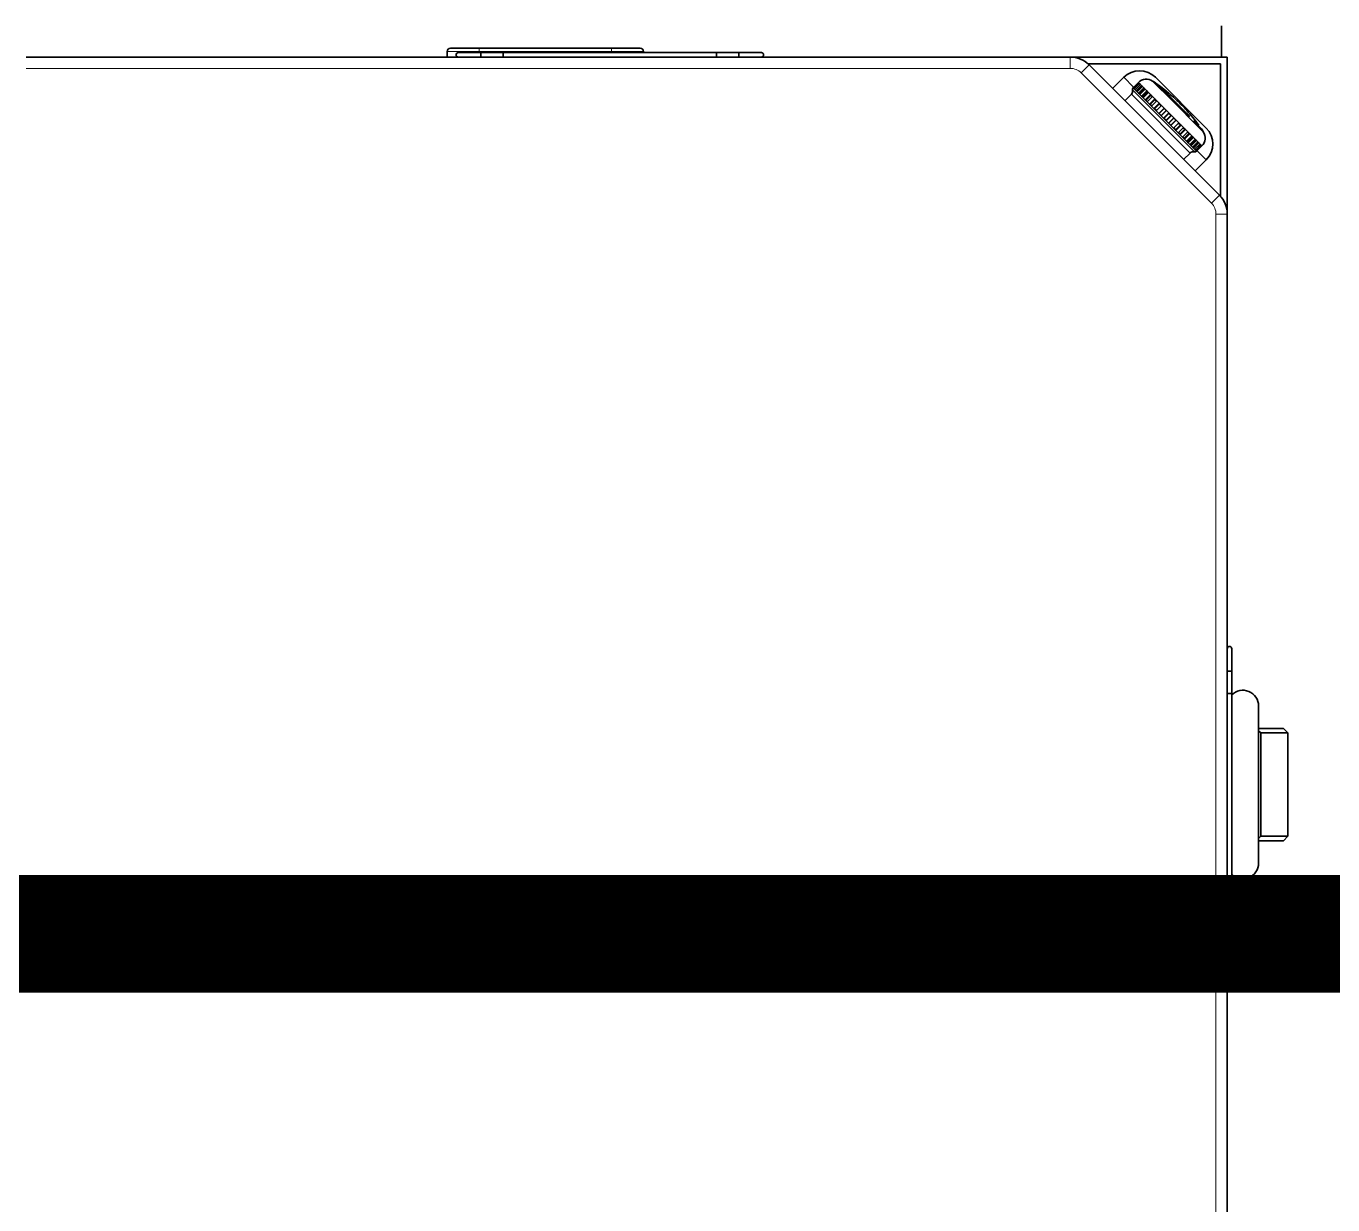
# Model space of a CAD drawing. Header units: inches. Extents: x 185496 to 352137, y 107182 to 179410.
# Drawn here: x 244841 to 245423, y 165301 to 165826 of the extents above; entities that cross this region are included whole.
import ezdxf

# ---------------------------------------------------------------- set-up
doc = ezdxf.new("R2010")
doc.units = ezdxf.units.IN
doc.header["$MEASUREMENT"] = 0
doc.layers.add('DIM', color=2, linetype='Continuous')
doc.layers.add('ZSX', color=4, linetype='Continuous')

# ---------------------------------------------------------------- blocks, each defined once
blk = doc.blocks.new('生产区')
at = {"layer": 'ZSX', "color": 0, "const_width": 0.35, "elevation": -1257.5994}
blk.add_lwpolyline([(120680.409, 1544.4298), (120725.6709, 1544.4298)], dxfattribs=at)
blk = doc.blocks.new('RAGV')
at = {"color": 7, "lineweight": 35, "ltscale": 0.35}
blk.add_line((800106.44, -275108.87), (800106.44, -275094.87), dxfattribs=at)
at = {"color": 7, "lineweight": 35}
for p, q in [((799573.94, -275108.87), (799766.43, -275108.87)), ((799573.94, -275108.87), (800038.97, -275108.87)), ((799775.69, -275104.87), (799834.69, -275104.87)), ((799881.67, -275106.87), (799786.21, -275106.87)), ((799786.21, -275106.87), (799881.67, -275106.87)), ((799881.44, -275108.87), (799786.44, -275108.87)), ((799877.43, -275106.87), (799790.46, -275106.87)), ((799790.46, -275106.87), (799877.43, -275106.87)), ((799873.19, -275106.87), (799794.7, -275106.87)), ((799794.7, -275106.87), (799873.19, -275106.87)), ((799868.95, -275106.87), (799798.94, -275106.87)), ((799798.94, -275106.87), (799868.95, -275106.87)), ((799864.7, -275106.87), (799803.18, -275106.87)), ((799803.18, -275106.87), (799864.7, -275106.87)), ((799860.46, -275106.87), (799807.43, -275106.87)), ((799807.43, -275106.87), (799860.46, -275106.87)), ((799856.22, -275106.87), (799811.67, -275106.87)), ((799811.67, -275106.87), (799856.22, -275106.87)), ((799851.98, -275106.87), (799815.91, -275106.87)), ((799815.91, -275106.87), (799851.98, -275106.87)), ((799847.73, -275106.87), (799820.16, -275106.87)), ((799820.16, -275106.87), (799847.73, -275106.87)), ((799901.46, -275108.87), (800038.97, -275108.87)), ((800108.94, -275108.87), (800038.97, -275108.87)), ((800106.44, -275108.87), (800038.97, -275108.87)), ((800108.94, -275178.72), (800108.94, -275108.87)), ((800046.91, -275111.87), (800105.94, -275111.87)), ((800105.94, -275111.87), (800046.91, -275111.87)), ((800047.46, -275112.38), (800105.43, -275170.35)), ((800105.94, -275111.87), (800105.94, -275170.9)), ((800105.94, -275170.9), (800105.94, -275111.87)), ((800076.97, -275117.86), (800099.6, -275140.48)), ((800108.94, -275178.84), (800108.94, -275764.87)), ((800110.94, -275487.37), (800110.94, -275392.37)), ((800110.94, -275483.35), (800110.94, -275396.38)), ((800110.94, -275479.11), (800110.94, -275400.62)), ((800122.94, -275467.87), (800122.94, -275397.87)), ((800123.94, -275409.87), (800123.94, -275455.87)), ((800135.94, -275409.87), (800135.94, -275455.87))]:
    blk.add_line(p, q, dxfattribs=at)
at = {"color": 7, "lineweight": 13, "ltscale": 0.351123}
blk.add_line((799761.44, -275106.37), (799775.49, -275106.37), dxfattribs=at)
at = {"color": 7, "lineweight": 35, "ltscale": 0.062508}
blk.add_line((799761.44, -275108.87), (799761.44, -275106.37), dxfattribs=at)
at = {"color": 7, "lineweight": 35, "ltscale": 0.314162}
blk.add_line((799762.94, -275104.87), (799775.51, -275104.87), dxfattribs=at)
at = {"color": 7, "lineweight": 35, "ltscale": 0.494257}
for p, q in [((799766.44, -275106.87), (799786.21, -275106.87)), ((799786.21, -275106.87), (799766.44, -275106.87)), ((799901.44, -275106.87), (799881.67, -275106.87)), ((799881.67, -275106.87), (799901.44, -275106.87))]:
    blk.add_line(p, q, dxfattribs=at)
at = {"color": 7, "lineweight": 35, "ltscale": 0.250001}
for p, q in [((799776.44, -275108.87), (799766.44, -275108.87)), ((800110.94, -275507.37), (800110.94, -275497.37))]:
    blk.add_line(p, q, dxfattribs=at)
at = {"color": 7, "lineweight": 35, "ltscale": 0.450323}
for p, q in [((799772.44, -275106.87), (799790.46, -275106.87)), ((799790.46, -275106.87), (799772.44, -275106.87)), ((799895.44, -275106.87), (799877.43, -275106.87)), ((799877.43, -275106.87), (799895.44, -275106.87))]:
    blk.add_line(p, q, dxfattribs=at)
at = {"color": 7, "lineweight": 13, "ltscale": 0.005127}
blk.add_line((799775.49, -275106.37), (799775.69, -275106.37), dxfattribs=at)
at = {"color": 7, "lineweight": 35, "ltscale": 0.004588}
blk.add_line((799775.51, -275104.87), (799775.69, -275104.87), dxfattribs=at)
at = {"color": 7, "lineweight": 13, "ltscale": 0.0375}
for p, q in [((799775.69, -275106.37), (799775.69, -275104.87)), ((799834.69, -275104.87), (799834.69, -275106.37))]:
    blk.add_line(p, q, dxfattribs=at)
at = {"color": 7, "lineweight": 13, "ltscale": 0.012509}
blk.add_line((799775.69, -275106.37), (799775.69, -275106.87), dxfattribs=at)
at = {"color": 7, "lineweight": 13}
for p, q in [((799834.69, -275106.37), (799775.69, -275106.37)), ((800038.97, -275113.87), (799573.94, -275113.87)), ((800043.92, -275115.92), (800101.89, -275173.89)), ((800066.24, -275125.41), (800092.4, -275151.58)), ((800066.75, -275123.48), (800094.33, -275151.06)), ((800103.94, -275764.87), (800103.94, -275178.84))]:
    blk.add_line(p, q, dxfattribs=at)
at = {"color": 7, "lineweight": 35, "ltscale": 0.213388}
for p, q in [((799776.44, -275106.87), (799784.98, -275106.87)), ((799784.98, -275108.87), (799776.44, -275108.87)), ((799881.44, -275106.87), (799889.98, -275106.87)), ((799889.98, -275108.87), (799881.44, -275108.87)), ((800110.94, -275382.37), (800110.94, -275390.9)), ((800110.94, -275487.37), (800110.94, -275495.9))]:
    blk.add_line(p, q, dxfattribs=at)
at = {"color": 7, "lineweight": 35, "ltscale": 0.05}
for p, q in [((799776.44, -275108.87), (799776.44, -275106.87)), ((799786.44, -275108.87), (799786.44, -275106.87)), ((799881.44, -275108.87), (799881.44, -275106.87)), ((799891.44, -275108.87), (799891.44, -275106.87)), ((800108.94, -275382.37), (800110.94, -275382.37)), ((800108.94, -275392.37), (800110.94, -275392.37)), ((800108.94, -275487.37), (800110.94, -275487.37)), ((800108.94, -275497.37), (800110.94, -275497.37))]:
    blk.add_line(p, q, dxfattribs=at)
at = {"color": 7, "lineweight": 35, "ltscale": 0.40639}
for p, q in [((799778.44, -275106.87), (799794.7, -275106.87)), ((799794.7, -275106.87), (799778.44, -275106.87)), ((799889.44, -275106.87), (799873.19, -275106.87)), ((799873.19, -275106.87), (799889.44, -275106.87))]:
    blk.add_line(p, q, dxfattribs=at)
at = {"color": 7, "lineweight": 35, "ltscale": 0.362455}
for p, q in [((799784.44, -275106.87), (799798.94, -275106.87)), ((799798.94, -275106.87), (799784.44, -275106.87)), ((799883.44, -275106.87), (799868.95, -275106.87)), ((799868.95, -275106.87), (799883.44, -275106.87))]:
    blk.add_line(p, q, dxfattribs=at)
at = {"color": 7, "lineweight": 35, "ltscale": 0.036612}
for p, q in [((799784.98, -275106.87), (799786.44, -275106.87)), ((799786.44, -275108.87), (799784.98, -275108.87)), ((799889.98, -275106.87), (799891.44, -275106.87)), ((799891.44, -275108.87), (799889.98, -275108.87)), ((800110.94, -275390.9), (800110.94, -275392.37)), ((800110.94, -275495.9), (800110.94, -275497.37))]:
    blk.add_line(p, q, dxfattribs=at)
at = {"color": 7, "lineweight": 35, "ltscale": 0.030869}
for p, q in [((799786.21, -275106.87), (799784.98, -275106.87)), ((799784.98, -275106.87), (799786.21, -275106.87)), ((799882.91, -275106.87), (799881.67, -275106.87)), ((799882.91, -275106.87), (799881.67, -275106.87))]:
    blk.add_line(p, q, dxfattribs=at)
at = {"color": 7, "lineweight": 35, "ltscale": 0.106066}
for p, q in [((799790.46, -275106.87), (799786.21, -275106.87)), ((799786.21, -275106.87), (799790.46, -275106.87)), ((799794.7, -275106.87), (799790.46, -275106.87)), ((799790.46, -275106.87), (799794.7, -275106.87)), ((799803.18, -275106.87), (799798.94, -275106.87)), ((799798.94, -275106.87), (799803.18, -275106.87)), ((799807.43, -275106.87), (799803.18, -275106.87)), ((799803.18, -275106.87), (799807.43, -275106.87)), ((799811.67, -275106.87), (799807.43, -275106.87)), ((799807.43, -275106.87), (799811.67, -275106.87)), ((799815.91, -275106.87), (799811.67, -275106.87)), ((799811.67, -275106.87), (799815.91, -275106.87)), ((799820.16, -275106.87), (799815.91, -275106.87)), ((799815.91, -275106.87), (799820.16, -275106.87)), ((799824.4, -275106.87), (799820.16, -275106.87)), ((799820.16, -275106.87), (799824.4, -275106.87)), ((799847.73, -275106.87), (799843.49, -275106.87)), ((799847.73, -275106.87), (799843.49, -275106.87)), ((799851.98, -275106.87), (799847.73, -275106.87)), ((799851.98, -275106.87), (799847.73, -275106.87)), ((799856.22, -275106.87), (799851.98, -275106.87)), ((799856.22, -275106.87), (799851.98, -275106.87)), ((799860.46, -275106.87), (799856.22, -275106.87)), ((799860.46, -275106.87), (799856.22, -275106.87)), ((799864.7, -275106.87), (799860.46, -275106.87)), ((799864.7, -275106.87), (799860.46, -275106.87)), ((799868.95, -275106.87), (799864.7, -275106.87)), ((799868.95, -275106.87), (799864.7, -275106.87))]:
    blk.add_line(p, q, dxfattribs=at)
at = {"color": 7, "lineweight": 35, "ltscale": 0.318521}
for p, q in [((799790.44, -275106.87), (799803.18, -275106.87)), ((799803.18, -275106.87), (799790.44, -275106.87)), ((799877.44, -275106.87), (799864.7, -275106.87)), ((799864.7, -275106.87), (799877.44, -275106.87))]:
    blk.add_line(p, q, dxfattribs=at)
at = {"color": 7, "lineweight": 35, "ltscale": 0.106065}
for p, q in [((799798.94, -275106.87), (799794.7, -275106.87)), ((799794.7, -275106.87), (799798.94, -275106.87)), ((799828.64, -275106.87), (799824.4, -275106.87)), ((799824.4, -275106.87), (799828.64, -275106.87)), ((799843.49, -275106.87), (799839.25, -275106.87)), ((799843.49, -275106.87), (799839.25, -275106.87)), ((799873.19, -275106.87), (799868.95, -275106.87)), ((799873.19, -275106.87), (799868.95, -275106.87))]:
    blk.add_line(p, q, dxfattribs=at)
at = {"color": 7, "lineweight": 35, "ltscale": 0.274587}
for p, q in [((799796.44, -275106.87), (799807.43, -275106.87)), ((799807.43, -275106.87), (799796.44, -275106.87)), ((799871.44, -275106.87), (799860.46, -275106.87)), ((799860.46, -275106.87), (799871.44, -275106.87))]:
    blk.add_line(p, q, dxfattribs=at)
at = {"color": 7, "lineweight": 35, "ltscale": 0.230653}
for p, q in [((799802.44, -275106.87), (799811.67, -275106.87)), ((799811.67, -275106.87), (799802.44, -275106.87)), ((799865.44, -275106.87), (799856.22, -275106.87)), ((799856.22, -275106.87), (799865.44, -275106.87))]:
    blk.add_line(p, q, dxfattribs=at)
at = {"color": 7, "lineweight": 35, "ltscale": 0.18672}
for p, q in [((799808.44, -275106.87), (799815.91, -275106.87)), ((799815.91, -275106.87), (799808.44, -275106.87)), ((799859.44, -275106.87), (799851.98, -275106.87)), ((799851.98, -275106.87), (799859.44, -275106.87))]:
    blk.add_line(p, q, dxfattribs=at)
at = {"color": 7, "lineweight": 35, "ltscale": 0.142786}
for p, q in [((799814.44, -275106.87), (799820.16, -275106.87)), ((799820.16, -275106.87), (799814.44, -275106.87)), ((799853.44, -275106.87), (799847.73, -275106.87)), ((799847.73, -275106.87), (799853.44, -275106.87))]:
    blk.add_line(p, q, dxfattribs=at)
at = {"color": 7, "lineweight": 35, "ltscale": 0.098852}
for p, q in [((799820.44, -275106.87), (799824.4, -275106.87)), ((799824.4, -275106.87), (799820.44, -275106.87)), ((799847.44, -275106.87), (799843.49, -275106.87)), ((799843.49, -275106.87), (799847.44, -275106.87))]:
    blk.add_line(p, q, dxfattribs=at)
at = {"color": 7, "lineweight": 35, "ltscale": 0.477296}
for p, q in [((799843.49, -275106.87), (799824.4, -275106.87)), ((799824.4, -275106.87), (799843.49, -275106.87))]:
    blk.add_line(p, q, dxfattribs=at)
at = {"color": 7, "lineweight": 35, "ltscale": 0.054917}
for p, q in [((799826.44, -275106.87), (799828.64, -275106.87)), ((799828.64, -275106.87), (799826.44, -275106.87)), ((799841.44, -275106.87), (799839.25, -275106.87)), ((799839.25, -275106.87), (799841.44, -275106.87))]:
    blk.add_line(p, q, dxfattribs=at)
at = {"color": 7, "lineweight": 35, "ltscale": 0.132583}
for p, q in [((799833.94, -275106.87), (799828.64, -275106.87)), ((799828.64, -275106.87), (799833.94, -275106.87)), ((799839.25, -275106.87), (799833.94, -275106.87)), ((799839.25, -275106.87), (799833.94, -275106.87))]:
    blk.add_line(p, q, dxfattribs=at)
at = {"color": 7, "lineweight": 35, "ltscale": 0.265166}
for p, q in [((799839.25, -275106.87), (799828.64, -275106.87)), ((799828.64, -275106.87), (799839.25, -275106.87))]:
    blk.add_line(p, q, dxfattribs=at)
at = {"color": 7, "lineweight": 35, "ltscale": 0.31875}
blk.add_line((799834.69, -275104.87), (799847.44, -275104.87), dxfattribs=at)
at = {"color": 7, "lineweight": 13, "ltscale": 0.012508}
blk.add_line((799834.69, -275106.87), (799834.69, -275106.37), dxfattribs=at)
at = {"color": 7, "lineweight": 13, "ltscale": 0.35625}
blk.add_line((799834.69, -275106.37), (799848.94, -275106.37), dxfattribs=at)
at = {"color": 7, "lineweight": 35, "ltscale": 0.0125}
blk.add_line((799848.94, -275106.87), (799848.94, -275106.37), dxfattribs=at)
at = {"color": 7, "lineweight": 35, "ltscale": 0.106067}
for p, q in [((799877.43, -275106.87), (799873.19, -275106.87)), ((799877.43, -275106.87), (799873.19, -275106.87)), ((799881.67, -275106.87), (799877.43, -275106.87)), ((799881.67, -275106.87), (799877.43, -275106.87))]:
    blk.add_line(p, q, dxfattribs=at)
at = {"color": 7, "lineweight": 35, "ltscale": 0.25}
for p, q in [((799901.44, -275108.87), (799891.44, -275108.87)), ((800110.94, -275382.37), (800110.94, -275372.37)), ((800123.94, -275407.87), (800133.94, -275407.87))]:
    blk.add_line(p, q, dxfattribs=at)
at = {"color": 7, "lineweight": 13, "ltscale": 0.125}
for p, q in [((800038.97, -275108.87), (800038.97, -275113.87)), ((800043.92, -275115.92), (800047.46, -275112.38)), ((800105.43, -275170.35), (800101.89, -275173.89)), ((800103.94, -275178.84), (800108.94, -275178.84))]:
    blk.add_line(p, q, dxfattribs=at)
at = {"color": 7, "lineweight": 35, "ltscale": 0.174999}
blk.add_line((800062.83, -275117.86), (800057.88, -275122.81), dxfattribs=at)
at = {"color": 7, "lineweight": 13, "ltscale": 0.156602}
blk.add_line((800062.83, -275117.86), (800067.26, -275122.29), dxfattribs=at)
at = {"color": 7, "lineweight": 35, "ltscale": 0.083711}
for p, q in [((800069.39, -275120.16), (800067.02, -275122.52)), ((800067.02, -275122.52), (800069.39, -275120.16)), ((800069.48, -275120.25), (800067.11, -275122.62)), ((800067.28, -275122.78), (800069.65, -275120.41)), ((800069.92, -275120.69), (800067.55, -275123.05)), ((800067.88, -275123.38), (800070.25, -275121.01)), ((800068.8, -275124.31), (800071.17, -275121.94)), ((800071.78, -275122.54), (800069.41, -275124.91)), ((800073.15, -275123.92), (800070.79, -275126.29)), ((800071.54, -275127.04), (800073.9, -275124.67)), ((800074.79, -275125.55), (800072.42, -275127.92)), ((800073.28, -275128.78), (800075.64, -275126.41)), ((800076.63, -275127.4), (800074.27, -275129.77)), ((800075.21, -275130.71), (800077.58, -275128.35)), ((800077.29, -275132.79), (800079.66, -275130.43)), ((800079.47, -275134.97), (800081.84, -275132.6)), ((800085.21, -275135.98), (800082.84, -275138.34)), ((800087.38, -275138.15), (800085.02, -275140.52)), ((800089.47, -275140.23), (800087.1, -275142.6)), ((800088.04, -275143.55), (800090.41, -275141.18)), ((800091.4, -275142.17), (800089.03, -275144.53)), ((800089.89, -275145.39), (800092.26, -275143.03)), ((800093.14, -275143.91), (800090.77, -275146.28)), ((800091.52, -275147.03), (800093.89, -275144.66)), ((800092.9, -275148.4), (800095.27, -275146.03)), ((800095.87, -275146.64), (800093.51, -275149.01)), ((800096.8, -275147.57), (800094.43, -275149.93)), ((800094.76, -275150.26), (800097.13, -275147.89)), ((800097.4, -275148.16), (800095.03, -275150.53)), ((800095.2, -275150.7), (800097.56, -275148.33)), ((800097.65, -275148.42), (800095.29, -275150.79))]:
    blk.add_line(p, q, dxfattribs=at)
at = {"color": 7, "lineweight": 35, "ltscale": 0.083712}
for p, q in [((800070.69, -275121.46), (800068.32, -275123.82)), ((800070.03, -275125.54), (800072.4, -275123.17)), ((800078.65, -275129.42), (800076.28, -275131.79)), ((800080.79, -275131.55), (800078.42, -275133.92)), ((800082.99, -275133.76), (800080.62, -275136.13)), ((800081.68, -275137.19), (800084.05, -275134.82)), ((800083.89, -275139.39), (800086.26, -275137.02)), ((800086.03, -275141.53), (800088.39, -275139.16)), ((800094.64, -275145.41), (800092.28, -275147.78)), ((800093.99, -275149.49), (800096.35, -275147.12))]:
    blk.add_line(p, q, dxfattribs=at)
at = {"color": 7, "lineweight": 35, "ltscale": 0.000351741}
for p, q in [((800069.39, -275120.16), (800069.38, -275120.15)), ((800067.01, -275122.51), (800067.02, -275122.52))]:
    blk.add_line(p, q, dxfattribs=at)
at = {"color": 7, "lineweight": 35, "ltscale": 0.000363008}
for p, q in [((800069.39, -275120.16), (800069.38, -275120.15)), ((800097.65, -275148.42), (800097.66, -275148.43))]:
    blk.add_line(p, q, dxfattribs=at)
at = {"color": 7, "lineweight": 13, "ltscale": 0.003217}
for p, q in [((800069.39, -275120.16), (800069.48, -275120.25)), ((800097.56, -275148.33), (800097.65, -275148.42))]:
    blk.add_line(p, q, dxfattribs=at)
at = {"color": 7, "lineweight": 35, "ltscale": 0.005867}
for p, q in [((800069.65, -275120.41), (800069.48, -275120.25)), ((800097.56, -275148.33), (800097.4, -275148.16))]:
    blk.add_line(p, q, dxfattribs=at)
at = {"color": 7, "lineweight": 35, "ltscale": 0.006066}
blk.add_line((800069.6, -275120.46), (800069.48, -275120.25), dxfattribs=at)
at = {"color": 7, "lineweight": 13, "ltscale": 0.009575}
for p, q in [((800069.65, -275120.41), (800069.92, -275120.69)), ((800097.13, -275147.89), (800097.4, -275148.16))]:
    blk.add_line(p, q, dxfattribs=at)
at = {"color": 7, "lineweight": 35, "ltscale": 0.011588}
for p, q in [((800070.25, -275121.01), (800069.92, -275120.69)), ((800067.55, -275123.05), (800067.88, -275123.38)), ((800094.43, -275149.93), (800094.76, -275150.26)), ((800097.13, -275147.89), (800096.8, -275147.57))]:
    blk.add_line(p, q, dxfattribs=at)
at = {"color": 7, "lineweight": 35, "ltscale": 0.011979}
blk.add_line((800070.16, -275121.1), (800069.92, -275120.69), dxfattribs=at)
at = {"color": 7, "lineweight": 13, "ltscale": 0.015698}
for p, q in [((800070.25, -275121.01), (800070.69, -275121.46)), ((800096.35, -275147.12), (800096.8, -275147.57))]:
    blk.add_line(p, q, dxfattribs=at)
at = {"color": 7, "lineweight": 35, "ltscale": 0.017025}
for p, q in [((800071.17, -275121.94), (800070.69, -275121.46)), ((800096.35, -275147.12), (800095.87, -275146.64))]:
    blk.add_line(p, q, dxfattribs=at)
at = {"color": 7, "lineweight": 35, "ltscale": 0.012989}
for p, q in [((800070.95, -275121.91), (800070.69, -275121.46)), ((800068.32, -275123.82), (800068.77, -275124.08)), ((800093.73, -275149.04), (800093.99, -275149.49)), ((800096.35, -275147.12), (800095.91, -275146.86))]:
    blk.add_line(p, q, dxfattribs=at)
at = {"color": 7, "lineweight": 13, "ltscale": 0.319252}
blk.add_line((800075.69, -275119.52), (800084.72, -275128.55), dxfattribs=at)
at = {"color": 7, "lineweight": 35, "ltscale": 0.007036}
blk.add_line((800077.75, -275121.38), (800077.95, -275121.18), dxfattribs=at)
at = {"color": 7, "lineweight": 35, "ltscale": 0.101588}
for p, q in [((800066.24, -275125.41), (800063.36, -275128.29)), ((800092.4, -275151.58), (800089.53, -275154.45))]:
    blk.add_line(p, q, dxfattribs=at)
at = {"color": 7, "lineweight": 35, "ltscale": 0.000365093}
blk.add_line((800067.02, -275122.52), (800067.01, -275122.51), dxfattribs=at)
at = {"color": 7, "lineweight": 13, "ltscale": 0.00322}
for p, q in [((800067.11, -275122.62), (800067.02, -275122.52)), ((800095.29, -275150.79), (800095.2, -275150.7))]:
    blk.add_line(p, q, dxfattribs=at)
at = {"color": 7, "lineweight": 35, "ltscale": 0.005865}
for p, q in [((800067.11, -275122.62), (800067.28, -275122.78)), ((800095.03, -275150.53), (800095.2, -275150.7))]:
    blk.add_line(p, q, dxfattribs=at)
at = {"color": 7, "lineweight": 35, "ltscale": 0.006064}
for p, q in [((800067.11, -275122.62), (800067.32, -275122.74)), ((800095.07, -275150.49), (800095.2, -275150.7)), ((800097.56, -275148.33), (800097.35, -275148.21))]:
    blk.add_line(p, q, dxfattribs=at)
at = {"color": 7, "lineweight": 13, "ltscale": 0.009577}
for p, q in [((800067.55, -275123.05), (800067.28, -275122.78)), ((800095.03, -275150.53), (800094.76, -275150.26))]:
    blk.add_line(p, q, dxfattribs=at)
at = {"color": 7, "lineweight": 35, "ltscale": 0.011977}
for p, q in [((800067.55, -275123.05), (800067.96, -275123.29)), ((800094.52, -275149.85), (800094.76, -275150.26))]:
    blk.add_line(p, q, dxfattribs=at)
at = {"color": 7, "lineweight": 13, "ltscale": 0.015697}
for p, q in [((800068.32, -275123.82), (800067.88, -275123.38)), ((800094.43, -275149.93), (800093.99, -275149.49))]:
    blk.add_line(p, q, dxfattribs=at)
at = {"color": 7, "lineweight": 35, "ltscale": 0.017024}
for p, q in [((800068.32, -275123.82), (800068.8, -275124.31)), ((800093.51, -275149.01), (800093.99, -275149.49))]:
    blk.add_line(p, q, dxfattribs=at)
at = {"color": 7, "lineweight": 35, "ltscale": 0.07701}
for p, q in [((800068.77, -275124.08), (800070.95, -275121.91)), ((800069.84, -275125.16), (800072.02, -275122.98)), ((800071.2, -275126.51), (800073.37, -275124.33)), ((800072.8, -275128.11), (800074.97, -275125.93)), ((800076.58, -275131.89), (800078.75, -275129.71)), ((800078.66, -275133.98), (800080.84, -275131.8)), ((800080.81, -275136.13), (800082.99, -275133.95)), ((800083.86, -275134.82), (800081.69, -275137)), ((800086.01, -275136.97), (800083.84, -275139.15)), ((800088.1, -275139.06), (800085.92, -275141.24)), ((800091.88, -275142.84), (800089.7, -275145.02)), ((800093.48, -275144.44), (800091.3, -275146.62)), ((800094.83, -275145.79), (800092.66, -275147.97)), ((800095.91, -275146.86), (800093.73, -275149.04))]:
    blk.add_line(p, q, dxfattribs=at)
at = {"color": 7, "lineweight": 35, "ltscale": 0.004476}
for p, q in [((800068.77, -275124.08), (800068.9, -275124.21)), ((800071.08, -275122.03), (800070.95, -275121.91)), ((800093.6, -275148.91), (800093.73, -275149.04)), ((800095.91, -275146.86), (800095.78, -275146.74))]:
    blk.add_line(p, q, dxfattribs=at)
at = {"color": 7, "lineweight": 13, "ltscale": 0.021435}
for p, q in [((800069.41, -275124.91), (800068.8, -275124.31)), ((800093.51, -275149.01), (800092.9, -275148.4))]:
    blk.add_line(p, q, dxfattribs=at)
at = {"color": 7, "lineweight": 35, "ltscale": 0.022041}
for p, q in [((800069.41, -275124.91), (800070.03, -275125.54)), ((800092.28, -275147.78), (800092.9, -275148.4))]:
    blk.add_line(p, q, dxfattribs=at)
at = {"color": 7, "lineweight": 35, "ltscale": 0.012436}
for p, q in [((800069.41, -275124.91), (800069.84, -275125.16)), ((800092.66, -275147.97), (800092.9, -275148.4))]:
    blk.add_line(p, q, dxfattribs=at)
at = {"color": 7, "lineweight": 35, "ltscale": 0.010065}
for p, q in [((800069.84, -275125.16), (800070.13, -275125.44)), ((800072.31, -275123.26), (800072.02, -275122.98)), ((800092.37, -275147.68), (800092.66, -275147.97)), ((800094.83, -275145.79), (800094.55, -275145.51))]:
    blk.add_line(p, q, dxfattribs=at)
at = {"color": 7, "lineweight": 13, "ltscale": 0.02664}
for p, q in [((800070.79, -275126.29), (800070.03, -275125.54)), ((800092.28, -275147.78), (800091.52, -275147.03))]:
    blk.add_line(p, q, dxfattribs=at)
at = {"color": 7, "lineweight": 35, "ltscale": 0.026517}
for p, q in [((800070.79, -275126.29), (800071.54, -275127.04)), ((800073.9, -275124.67), (800073.15, -275123.92)), ((800093.89, -275144.66), (800093.14, -275143.91)), ((800090.77, -275146.28), (800091.52, -275147.03))]:
    blk.add_line(p, q, dxfattribs=at)
at = {"color": 7, "lineweight": 35, "ltscale": 0.011606}
for p, q in [((800070.79, -275126.29), (800071.2, -275126.51)), ((800091.3, -275146.62), (800091.52, -275147.03))]:
    blk.add_line(p, q, dxfattribs=at)
at = {"color": 7, "lineweight": 13, "ltscale": 0.021432}
for p, q in [((800071.17, -275121.94), (800071.78, -275122.54)), ((800095.27, -275146.03), (800095.87, -275146.64))]:
    blk.add_line(p, q, dxfattribs=at)
at = {"color": 7, "lineweight": 35, "ltscale": 0.015406}
for p, q in [((800071.2, -275126.51), (800071.63, -275126.94)), ((800073.81, -275124.77), (800073.37, -275124.33)), ((800093.48, -275144.44), (800093.05, -275144)), ((800090.87, -275146.18), (800091.3, -275146.62))]:
    blk.add_line(p, q, dxfattribs=at)
at = {"color": 7, "lineweight": 13, "ltscale": 0.031193}
for p, q in [((800072.42, -275127.92), (800071.54, -275127.04)), ((800090.77, -275146.28), (800089.89, -275145.39))]:
    blk.add_line(p, q, dxfattribs=at)
at = {"color": 7, "lineweight": 35, "ltscale": 0.022042}
for p, q in [((800072.4, -275123.17), (800071.78, -275122.54)), ((800095.27, -275146.03), (800094.64, -275145.41))]:
    blk.add_line(p, q, dxfattribs=at)
at = {"color": 7, "lineweight": 35, "ltscale": 0.012437}
for p, q in [((800072.02, -275122.98), (800071.78, -275122.54)), ((800095.27, -275146.03), (800094.83, -275145.79))]:
    blk.add_line(p, q, dxfattribs=at)
at = {"color": 7, "lineweight": 13, "ltscale": 0.026641}
for p, q in [((800072.4, -275123.17), (800073.15, -275123.92)), ((800093.89, -275144.66), (800094.64, -275145.41))]:
    blk.add_line(p, q, dxfattribs=at)
at = {"color": 7, "lineweight": 35, "ltscale": 0.011604}
for p, q in [((800073.37, -275124.33), (800073.15, -275123.92)), ((800093.89, -275144.66), (800093.48, -275144.44))]:
    blk.add_line(p, q, dxfattribs=at)
at = {"color": 7, "lineweight": 13, "ltscale": 0.031191}
for p, q in [((800073.9, -275124.67), (800074.79, -275125.55)), ((800092.26, -275143.03), (800093.14, -275143.91))]:
    blk.add_line(p, q, dxfattribs=at)
at = {"color": 7, "lineweight": 35, "ltscale": 0.030338}
for p, q in [((800075.64, -275126.41), (800074.79, -275125.55)), ((800072.42, -275127.92), (800073.28, -275128.78)), ((800089.03, -275144.53), (800089.89, -275145.39)), ((800092.26, -275143.03), (800091.4, -275142.17))]:
    blk.add_line(p, q, dxfattribs=at)
at = {"color": 7, "lineweight": 35, "ltscale": 0.010518}
for p, q in [((800074.97, -275125.93), (800074.79, -275125.55)), ((800072.42, -275127.92), (800072.8, -275128.11)), ((800092.26, -275143.03), (800091.88, -275142.84)), ((800089.7, -275145.02), (800089.89, -275145.39))]:
    blk.add_line(p, q, dxfattribs=at)
at = {"color": 7, "lineweight": 35, "ltscale": 0.020368}
for p, q in [((800075.55, -275126.51), (800074.97, -275125.93)), ((800072.8, -275128.11), (800073.37, -275128.68)), ((800089.13, -275144.44), (800089.7, -275145.02)), ((800091.88, -275142.84), (800091.31, -275142.26))]:
    blk.add_line(p, q, dxfattribs=at)
at = {"color": 7, "lineweight": 13, "ltscale": 0.034976}
for p, q in [((800075.64, -275126.41), (800076.63, -275127.4)), ((800090.41, -275141.18), (800091.4, -275142.17))]:
    blk.add_line(p, q, dxfattribs=at)
at = {"color": 7, "lineweight": 35, "ltscale": 0.033413}
for p, q in [((800077.58, -275128.35), (800076.63, -275127.4)), ((800074.27, -275129.77), (800075.21, -275130.71)), ((800087.1, -275142.6), (800088.04, -275143.55)), ((800090.41, -275141.18), (800089.47, -275140.23))]:
    blk.add_line(p, q, dxfattribs=at)
at = {"color": 7, "lineweight": 35, "ltscale": 0.009216}
for p, q in [((800076.78, -275127.74), (800076.63, -275127.4)), ((800074.27, -275129.77), (800074.6, -275129.92)), ((800087.89, -275143.21), (800088.04, -275143.55)), ((800090.41, -275141.18), (800090.07, -275141.03))]:
    blk.add_line(p, q, dxfattribs=at)
at = {"color": 7, "lineweight": 35, "ltscale": 0.298524}
blk.add_line((800087.12, -275130.43), (800078.68, -275121.99), dxfattribs=at)
at = {"color": 7, "lineweight": 35, "ltscale": 0.006199}
for p, q in [((800079.6, -275122.9), (800079.77, -275122.73)), ((800091.85, -275134.8), (800091.67, -275134.98))]:
    blk.add_line(p, q, dxfattribs=at)
at = {"color": 7, "lineweight": 35, "ltscale": 0.270633}
blk.add_line((800079.77, -275122.73), (800087.43, -275130.38), dxfattribs=at)
at = {"color": 7, "lineweight": 35, "ltscale": 0.000679731}
blk.add_line((800083.36, -275125.31), (800083.38, -275125.33), dxfattribs=at)
at = {"color": 7, "lineweight": 13, "ltscale": 0.034973}
for p, q in [((800074.27, -275129.77), (800073.28, -275128.78)), ((800089.03, -275144.53), (800088.04, -275143.55))]:
    blk.add_line(p, q, dxfattribs=at)
at = {"color": 7, "lineweight": 35, "ltscale": 0.077011}
for p, q in [((800074.6, -275129.92), (800076.78, -275127.74)), ((800081.7, -275132.66), (800079.52, -275134.84)), ((800082.97, -275138.29), (800085.15, -275136.11)), ((800090.07, -275141.03), (800087.89, -275143.21))]:
    blk.add_line(p, q, dxfattribs=at)
at = {"color": 7, "lineweight": 35, "ltscale": 0.024828}
for p, q in [((800074.6, -275129.92), (800075.31, -275130.62)), ((800077.48, -275128.44), (800076.78, -275127.74)), ((800087.19, -275142.51), (800087.89, -275143.21)), ((800090.07, -275141.03), (800089.37, -275140.33))]:
    blk.add_line(p, q, dxfattribs=at)
at = {"color": 7, "lineweight": 13, "ltscale": 0.037897}
for p, q in [((800076.28, -275131.79), (800075.21, -275130.71)), ((800087.1, -275142.6), (800086.03, -275141.53))]:
    blk.add_line(p, q, dxfattribs=at)
at = {"color": 7, "lineweight": 35, "ltscale": 0.035664}
for p, q in [((800076.28, -275131.79), (800077.29, -275132.79)), ((800085.02, -275140.52), (800086.03, -275141.53))]:
    blk.add_line(p, q, dxfattribs=at)
at = {"color": 7, "lineweight": 35, "ltscale": 0.007749}
for p, q in [((800076.28, -275131.79), (800076.58, -275131.89)), ((800078.75, -275129.71), (800078.65, -275129.42)), ((800088.39, -275139.16), (800088.1, -275139.06)), ((800085.92, -275141.24), (800086.03, -275141.53))]:
    blk.add_line(p, q, dxfattribs=at)
at = {"color": 7, "lineweight": 35, "ltscale": 0.02867}
for p, q in [((800076.58, -275131.89), (800077.39, -275132.7)), ((800079.56, -275130.52), (800078.75, -275129.71)), ((800088.1, -275139.06), (800087.29, -275138.25)), ((800085.11, -275140.43), (800085.92, -275141.24))]:
    blk.add_line(p, q, dxfattribs=at)
at = {"color": 7, "lineweight": 13, "ltscale": 0.039887}
for p, q in [((800078.42, -275133.92), (800077.29, -275132.79)), ((800085.02, -275140.52), (800083.89, -275139.39))]:
    blk.add_line(p, q, dxfattribs=at)
at = {"color": 7, "lineweight": 13, "ltscale": 0.037896}
for p, q in [((800077.58, -275128.35), (800078.65, -275129.42)), ((800088.39, -275139.16), (800089.47, -275140.23))]:
    blk.add_line(p, q, dxfattribs=at)
at = {"color": 7, "lineweight": 35, "ltscale": 0.035665}
for p, q in [((800079.66, -275130.43), (800078.65, -275129.42)), ((800088.39, -275139.16), (800087.38, -275138.15))]:
    blk.add_line(p, q, dxfattribs=at)
at = {"color": 7, "lineweight": 13, "ltscale": 0.039886}
for p, q in [((800079.66, -275130.43), (800080.79, -275131.55)), ((800086.26, -275137.02), (800087.38, -275138.15))]:
    blk.add_line(p, q, dxfattribs=at)
at = {"color": 7, "lineweight": 35, "ltscale": 0.037037}
for p, q in [((800081.84, -275132.6), (800080.79, -275131.55)), ((800086.26, -275137.02), (800085.21, -275135.98))]:
    blk.add_line(p, q, dxfattribs=at)
at = {"color": 7, "lineweight": 35, "ltscale": 0.006201}
for p, q in [((800080.84, -275131.8), (800080.79, -275131.55)), ((800078.42, -275133.92), (800078.66, -275133.98)), ((800086.26, -275137.02), (800086.01, -275136.97)), ((800083.84, -275139.15), (800083.89, -275139.39))]:
    blk.add_line(p, q, dxfattribs=at)
at = {"color": 7, "lineweight": 35, "ltscale": 0.03048}
for p, q in [((800081.7, -275132.66), (800080.84, -275131.8)), ((800086.01, -275136.97), (800085.15, -275136.11))]:
    blk.add_line(p, q, dxfattribs=at)
at = {"color": 7, "lineweight": 35, "ltscale": 0.003609}
for p, q in [((800081.84, -275132.6), (800081.7, -275132.66)), ((800079.52, -275134.84), (800079.47, -275134.97)), ((800085.15, -275136.11), (800085.21, -275135.98))]:
    blk.add_line(p, q, dxfattribs=at)
at = {"color": 7, "lineweight": 13, "ltscale": 0.040894}
for p, q in [((800081.84, -275132.6), (800082.99, -275133.76)), ((800084.05, -275134.82), (800085.21, -275135.98))]:
    blk.add_line(p, q, dxfattribs=at)
at = {"color": 7, "lineweight": 13, "ltscale": 0.411236}
blk.add_line((800084.72, -275128.55), (800096.35, -275140.18), dxfattribs=at)
at = {"color": 7, "lineweight": 35, "ltscale": 0.004584}
blk.add_line((800087.25, -275130.56), (800087.12, -275130.43), dxfattribs=at)
at = {"color": 7, "lineweight": 35, "ltscale": 0.175}
blk.add_line((800092.2, -275135.51), (800087.25, -275130.56), dxfattribs=at)
at = {"color": 7, "lineweight": 35, "ltscale": 0.082881}
blk.add_line((800087.43, -275130.38), (800089.77, -275132.73), dxfattribs=at)
at = {"color": 7, "lineweight": 35, "ltscale": 0.073369}
blk.add_line((800089.77, -275132.73), (800091.85, -275134.8), dxfattribs=at)
at = {"color": 7, "lineweight": 35, "ltscale": 0.037039}
for p, q in [((800078.42, -275133.92), (800079.47, -275134.97)), ((800082.84, -275138.34), (800083.89, -275139.39))]:
    blk.add_line(p, q, dxfattribs=at)
at = {"color": 7, "lineweight": 35, "ltscale": 0.030478}
for p, q in [((800078.66, -275133.98), (800079.52, -275134.84)), ((800082.97, -275138.29), (800083.84, -275139.15))]:
    blk.add_line(p, q, dxfattribs=at)
at = {"color": 7, "lineweight": 13, "ltscale": 0.040893}
for p, q in [((800080.62, -275136.13), (800079.47, -275134.97)), ((800082.84, -275138.34), (800081.68, -275137.19))]:
    blk.add_line(p, q, dxfattribs=at)
at = {"color": 7, "lineweight": 35, "ltscale": 0.0375}
for p, q in [((800080.62, -275136.13), (800081.68, -275137.19)), ((800084.05, -275134.82), (800082.99, -275133.76))]:
    blk.add_line(p, q, dxfattribs=at)
at = {"color": 7, "lineweight": 35, "ltscale": 0.004718}
for p, q in [((800080.62, -275136.13), (800080.81, -275136.13)), ((800081.69, -275137), (800081.68, -275137.19)), ((800082.99, -275133.95), (800082.99, -275133.76)), ((800084.05, -275134.82), (800083.86, -275134.82))]:
    blk.add_line(p, q, dxfattribs=at)
at = {"color": 7, "lineweight": 35, "ltscale": 0.030858}
for p, q in [((800080.81, -275136.13), (800081.69, -275137)), ((800083.86, -275134.82), (800082.99, -275133.95))]:
    blk.add_line(p, q, dxfattribs=at)
at = {"color": 7, "lineweight": 35, "ltscale": 0.00361}
blk.add_line((800082.84, -275138.34), (800082.97, -275138.29), dxfattribs=at)
at = {"color": 7, "lineweight": 35, "ltscale": 0.003474}
blk.add_line((800094.18, -275137.41), (800094.28, -275137.31), dxfattribs=at)
at = {"color": 7, "lineweight": 35, "ltscale": 0.006023}
blk.add_line((800094.28, -275137.31), (800094.45, -275137.14), dxfattribs=at)
at = {"color": 7, "lineweight": 35, "ltscale": 0.006541}
blk.add_line((800094.9, -275138.22), (800095.08, -275138.04), dxfattribs=at)
at = {"color": 7, "lineweight": 35, "ltscale": 0.010505}
blk.add_line((800095.08, -275138.04), (800095.38, -275138.34), dxfattribs=at)
at = {"color": 7, "lineweight": 35, "ltscale": 0.031362}
blk.add_line((800095.38, -275138.34), (800096.27, -275139.22), dxfattribs=at)
at = {"color": 7, "lineweight": 35, "ltscale": 0.00298}
blk.add_line((800095.83, -275139.13), (800095.74, -275139.22), dxfattribs=at)
at = {"color": 7, "lineweight": 35, "ltscale": 0.046892}
blk.add_line((800097.15, -275140.46), (800095.83, -275139.13), dxfattribs=at)
at = {"color": 7, "lineweight": 35, "ltscale": 0.0062}
blk.add_line((800096.09, -275139.4), (800096.27, -275139.22), dxfattribs=at)
at = {"color": 7, "lineweight": 13, "ltscale": 0.046577}
blk.add_line((800096.35, -275140.18), (800097.67, -275141.5), dxfattribs=at)
at = {"color": 7, "lineweight": 13, "ltscale": 0.022102}
blk.add_line((800097.67, -275141.5), (800098.29, -275142.12), dxfattribs=at)
at = {"color": 7, "lineweight": 13, "ltscale": 0.144064}
blk.add_line((800095.53, -275150.55), (800099.6, -275154.62), dxfattribs=at)
at = {"color": 7, "lineweight": 35, "ltscale": 0.011978}
blk.add_line((800097.13, -275147.89), (800096.71, -275147.65), dxfattribs=at)
at = {"color": 7, "lineweight": 35, "ltscale": 0.000334477}
blk.add_line((800097.66, -275148.43), (800097.65, -275148.42), dxfattribs=at)
at = {"color": 7, "lineweight": 35, "ltscale": 0.175001}
blk.add_line((800099.6, -275154.63), (800094.65, -275159.58), dxfattribs=at)
at = {"color": 7, "lineweight": 35, "ltscale": 0.000343109}
blk.add_line((800095.29, -275150.79), (800095.3, -275150.8), dxfattribs=at)
at = {"color": 7, "lineweight": 35, "ltscale": 0.000364331}
blk.add_line((800095.29, -275150.79), (800095.3, -275150.8), dxfattribs=at)
at = {"color": 7, "lineweight": 13, "ltscale": 3.88425e-05}
blk.add_line((800099.6, -275154.62), (800099.6, -275154.63), dxfattribs=at)
at = {"color": 7, "lineweight": 35, "ltscale": 0.025}
blk.add_line((800122.94, -275407.87), (800123.94, -275407.87), dxfattribs=at)
at = {"color": 7, "lineweight": 35, "ltscale": 0.035355}
for p, q in [((800122.94, -275408.87), (800123.94, -275409.87)), ((800123.94, -275455.87), (800122.94, -275456.87))]:
    blk.add_line(p, q, dxfattribs=at)
at = {"color": 7, "lineweight": 35, "ltscale": 0.3}
for p, q in [((800123.94, -275409.87), (800135.94, -275409.87)), ((800135.94, -275455.87), (800123.94, -275455.87))]:
    blk.add_line(p, q, dxfattribs=at)
at = {"color": 7, "lineweight": 35, "ltscale": 0.070711}
for p, q in [((800133.94, -275407.87), (800135.94, -275409.87)), ((800135.94, -275455.87), (800133.94, -275457.87))]:
    blk.add_line(p, q, dxfattribs=at)
at = {"color": 7, "lineweight": 35, "ltscale": 0.275}
blk.add_line((800133.94, -275457.87), (800122.94, -275457.87), dxfattribs=at)
at = {"color": 7, "lineweight": 35}
for centre, radius, start, end in [((799762.94, -275106.37), 1.5, 90, 179.99999), ((799766.44, -275107.87), 1, 90, 180.00001), ((799766.44, -275107.87), 1, 180.00001, 270), ((799847.44, -275106.37), 1.5, 360, 90), ((799901.44, -275107.87), 1, 0, 90), ((799901.44, -275107.87), 1, 270, 0), ((800038.97, -275120.87), 12, 45, 90), ((800038.97, -275120.87), 12, 45, 90), ((800069.9, -275124.93), 10, 45, 135), ((800072.92, -275123.68), 5, 56.3453, 135), ((800030.66, -275187.15), 81.25, 54.92202, 56.3453), ((800030.66, -275187.15), 81.25, 53.84988, 54.92202), ((800041.29, -275169.66), 60.77, 49.61617, 52.90218), ((800030.66, -275187.15), 81.25, 51.32931, 53.84988), ((800064.82, -275124), 2, 315, 15), ((800067.72, -275123.22), 1, 135, 195.00001), ((800030.66, -275187.15), 81.25, 49.56612, 51.3293), ((800030.66, -275187.15), 81.25, 49.39685, 49.54698), ((800030.66, -275187.15), 81.25, 46.58757, 49.39685), ((800030.66, -275187.15), 81.25, 42.1267, 46.58757), ((800030.66, -275187.15), 81.25, 39.27566, 42.12652), ((800030.66, -275187.15), 81.25, 36.15011, 39.27628), ((800044.23, -275173.39), 61.93, 32.55681, 33.5805), ((800030.66, -275187.15), 81.25, 33.6547, 35.07798), ((800094.13, -275144.9), 5, 315, 33.6547), ((800092.53, -275147.55), 10, 315, 45), ((800093.81, -275152.99), 2, 75, 135), ((800094.59, -275150.09), 1, 255, 315), ((800096.94, -275178.84), 12, 0, 45), ((800109.94, -275372.37), 1, 90.00002, 179.34481), ((800109.94, -275372.37), 1, 0, 90), ((800115.94, -275397.87), 7, 0, 135.58461), ((800115.94, -275467.87), 7, 224.42046, 0), ((800109.94, -275507.37), 1, 180.65519, 269.99998), ((800109.94, -275507.37), 1, 270, 0)]:
    blk.add_arc(centre, radius, start, end, dxfattribs=at)
at = {"color": 7, "lineweight": 13}
for centre, start, end in [((800038.97, -275120.87), 45, 90), ((800096.94, -275178.84), 0, 45)]:
    blk.add_arc(centre, 7, start, end, dxfattribs=at)
at = {"color": 7, "lineweight": 35}
for centre, major_axis, ratio, start_param, end_param in [((800030.66, -275187.15), (57.45, 57.45), 0.866025, 0.173172, 0.188812), ((800030.66, -275187.15), (57.45, 57.45), 0.866025, 0.138908, 0.15446), ((800030.66, -275187.15), (57.45, 57.45), 0.5, 6.110013, 6.128726), ((800035.33, -275191.82), (56.69, 56.69), 0.866025, 6.18793, 6.237953), ((800030.66, -275187.15), (-57.45, -57.45), 0.866025, 2.987133, 3.002685)]:
    blk.add_ellipse(centre, major_axis=major_axis, ratio=ratio, start_param=start_param, end_param=end_param, dxfattribs=at)

msp = doc.modelspace()

# ---------------------------------------------------------------- block references
at = {"color": 30}
msp.add_blockref('RAGV', (-554732.89, 440920.8, 148285.2), dxfattribs=at)
at = {"layer": 'DIM', "xscale": 150, "yscale": 150, "zscale": 150}
msp.add_blockref('生产区', (-17863053.45, -66243.05, 276290.76), dxfattribs=at)

doc.saveas('drawing.dxf')
